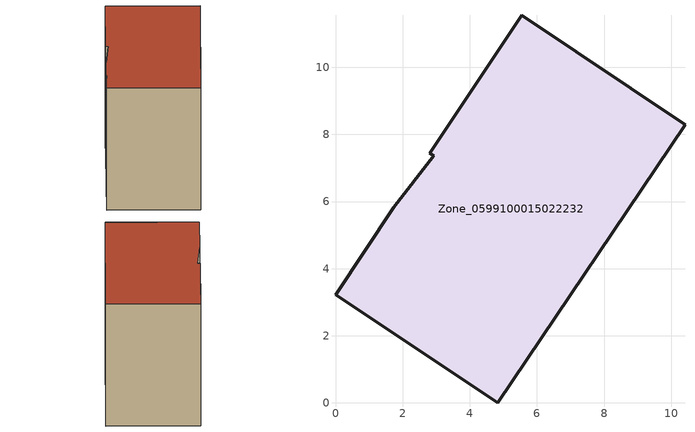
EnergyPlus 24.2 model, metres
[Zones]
Zone_0599100015022232
 floor ground (C_G): 1.74,5.84 2.92,7.37 2.81,7.45 5.55,11.56 10.41,8.29 4.84,0 0,3.23 z0.54
 wall outside (C_F): 10.41,8.29 5.55,11.56 2.81,7.45 2.92,7.37 1.74,5.84 0,3.23 4.84,0 10.41,8.29 z0.54:9.29
 roof outside (C_R): 2.92,7.37 1.74,5.84 0,3.23 4.84,0 10.41,8.29 5.55,11.56 2.81,7.45 z9.29
[BUILDING]
Pand.0599100015022232: North Axis=0; Terrain=City; Loads Convergence Tolerance Value=0.04; Temperature Convergence Tolerance Value=0.4; Solar Distribution=FullExterior; Maximum Number of Warmup Days=25; Minimum Number of Warmup Days=1
[Site:Location]
Rotterdam.The.Hague.AP_ZH_NLD Design_Conditions: Latitude=51.96; Longitude=4.45; Time Zone=1; Elevation=-4.5
[SITE:GROUNDTEMPERATURE:BUILDINGSURFACE]
18, 18, 18, 18, 18, 18, 18, 18, 18, 18, 18, 18
[MATERIAL] Thermal Absorptance=0.9; Solar Absorptance=0.7; Visible Absorptance=0.7
Name | Roughness | Thickness | Conductivity | Density | Specific Heat
G.TC.2006-2014 | MediumSmooth | 0.15 | 0.06 | 540 | 1210
F.TC.2006-2014 | Rough | 0.3 | 0.12 | 1920 | 840
R.TC.2006-2014 | MediumRough | 0.2 | 0.08 | 1500 | 1000
[CONSTRUCTION]
C_G: G.TC.2006-2014
C_F: F.TC.2006-2014
C_R: R.TC.2006-2014
[ZONE]
Zone_0599100015022232: Type=1; Multiplier=1; Ceiling Height=Autocalculate; Volume=Autocalculate; Floor Area=autocalculate; Part of Total Floor Area=Yes
[ZONEINFILTRATION:DESIGNFLOWRATE]
Infil_Zone_0599100015022232: Zone or ZoneList or Space or SpaceList=Zone_0599100015022232; Schedule=AlwaysOn; Design Flow Rate Calculation Method=Flow/Area; Flow Rate per Floor Area=0.0015; Constant Term Coefficient=1; Temperature Term Coefficient=0; Velocity Term Coefficient=0; Velocity Squared Term Coefficient=0
[HVACTEMPLATE:ZONE:IDEALLOADSAIRSYSTEM]
Zone_0599100015022232: Maximum Heating Supply Air Temperature=50; Minimum Cooling Supply Air Temperature=13; Maximum Heating Supply Air Humidity Ratio=0.0156; Minimum Cooling Supply Air Humidity Ratio=0.0077; Heating Limit=NoLimit; Cooling Limit=NoLimit; Dehumidification Control Type=ConstantSensibleHeatRatio; Cooling Sensible Heat Ratio=0.7; Dehumidification Setpoint=60; Humidification Control Type=None; Humidification Setpoint=30; Outdoor Air Method=None; Outdoor Air Flow Rate per Person=0.00944; Outdoor Air Flow Rate per Zone Floor Area=0; Outdoor Air Flow Rate per Zone=0; Demand Controlled Ventilation Type=None; Outdoor Air Economizer Type=NoEconomizer; Heat Recovery Type=None; Sensible Heat Recovery Effectiveness=0.7; Latent Heat Recovery Effectiveness=0.65
[ZONECONTROL:THERMOSTAT]
ThermostatControl_Zone_0599100015022232: Zone or ZoneList=Zone_0599100015022232; Control Type Schedule=DualSetpointControlType; Control 1=Thermostat_Zone_0599100015022232; Temperature Difference Between Cutout And Setpoint=0
[THERMOSTATSETPOINT:DUALSETPOINT]
Thermostat_Zone_0599100015022232: Heating Setpoint Temperature Schedule=HeatingSetpoint_Zone_0599100015022232; Cooling Setpoint Temperature Schedule=CoolingSetpoint_Zone_0599100015022232
[SCHEDULE:COMPACT]
HeatingSetpoint_Zone_0599100015022232: Through: 12/31, For: AllDays, Until: 24:00, 21
CoolingSetpoint_Zone_0599100015022232: Through: 12/31, For: AllDays, Until: 24:00, 24
DualSetpointControlType: Through: 12/31, For: AllDays, Until: 24:00, 4
AlwaysOn: Through: 12/31, For: AllDays, Until: 24:00, 1
